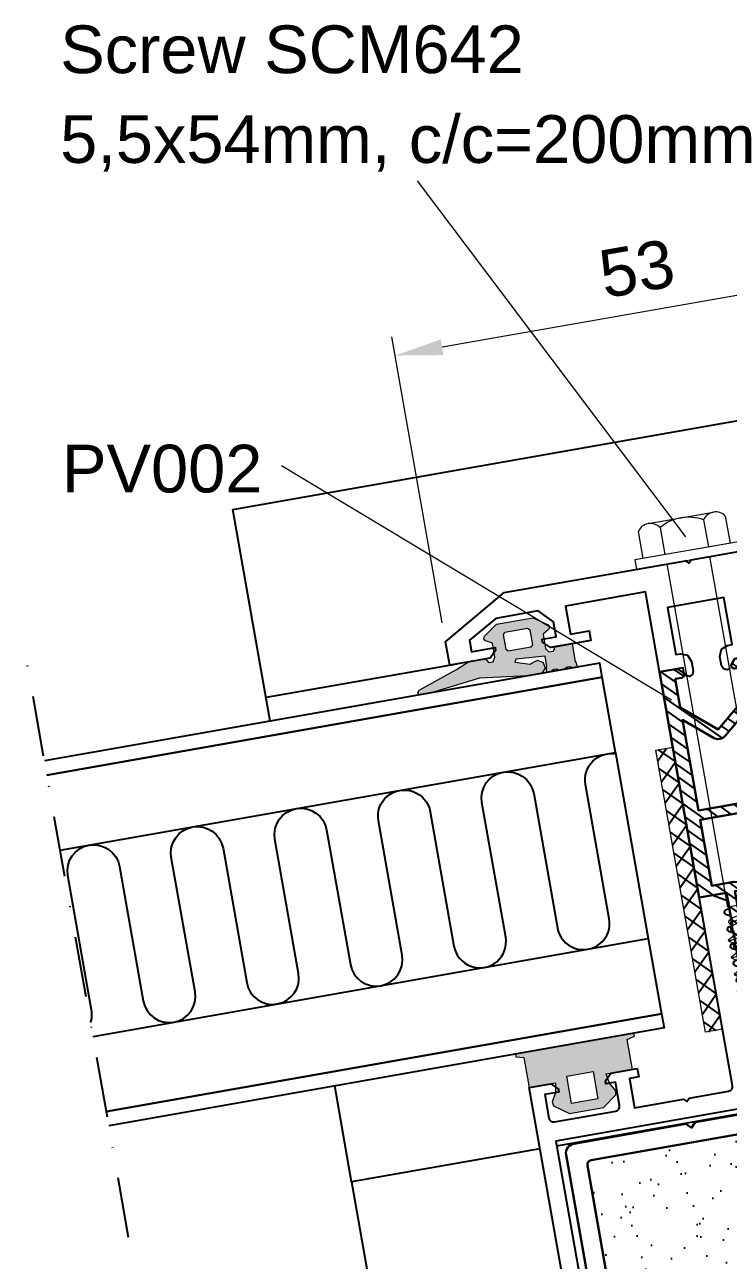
# Model space of a CAD drawing. Header units: millimetres. Extents: x 22319 to 27873, y 35287 to 39437.
# Drawn here: x 23516.9 to 23590.6, y 39126.8 to 39256.2 of the extents above; entities that cross this region are included whole.
import ezdxf

# ---------------------------------------------------------------- set-up
doc = ezdxf.new("R2010")
doc.units = ezdxf.units.MM
doc.header["$LTSCALE"] = 0.5
doc.linetypes.add('DASHDOT', pattern=[25.4, 12.7, -6.35, 0, -6.35])
for name, color, linetype in [('1', 1, 'Continuous'), ('PROFILE_PO', 2, 'Continuous'), ('S_GASKET_HATCH', 252, 'Continuous')]:
    doc.layers.add(name, color=color, linetype=linetype)
for name, color, linetype, lineweight in [('AM_0', 7, 'Continuous', 30), ('AM_1', 14, 'Continuous', 30), ('AM_4', 3, 'Continuous', 25), ('AM_5', 3, 'Continuous', 18), ('AM_6', 2, 'Continuous', 20), ('AM_7', 4, 'DASHDOT', 25), ('AM_8', 1, 'Continuous', 25), ('GASKET', 1, 'Continuous', 20), ('S_ACCESSORY', 7, 'Continuous', 9), ('S_GASKET', 7, 'Continuous', 9)]:
    doc.layers.add(name, color=color, linetype=linetype, lineweight=lineweight)
doc.styles.add('Border', font='ARIAL.TTF')
doc.styles.get("Standard").update_dxf_attribs({"font": 'ARIAL.TTF'})
doc.dimstyles.new('SBS_DIN$0', dxfattribs={"dimscale": 2, "dimtxt": 2.5, "dimasz": 2.5, "dimexe": 1, "dimexo": 1, "dimgap": 1, "dimtad": 1, "dimrnd": 0.5, "dimdsep": 46, "dimtxsty": 'Standard', "dimcen": 0, "dimclrd": 256, "dimclre": 256, "dimclrt": 2, "dimadec": 0, "dimazin": 2, "dimtp": 0.1, "dimtm": 0.1, "dimtfac": 0.71, "dimtofl": 0, "dimtmove": 0, "dimatfit": 3, "dimfxl": 0, "dimlwd": -1, "dimlwe": -1, "dimarcsym": 0})

# ---------------------------------------------------------------- blocks, each defined once
blk = doc.blocks.new('*D461')
at = {"layer": 'AM_5'}
for p, q in [((23612.82811675089, 39202.75919320981), (23607.54319622256, 39232.73146692028)), ((23602.96645381283, 39229.89361052592), (23560.61972043331, 39222.42673888624)), ((23560.63330584125, 39193.55583979347), (23555.34838531291, 39223.52811350393))]:
    blk.add_line(p, q, dxfattribs=at)
for points in [[(23602.82174699811, 39230.71428365343), (23603.11116062755, 39229.07293739841), (23607.89049257789, 39230.76185141425)], [(23560.47501361859, 39223.24741201375), (23560.76442724803, 39221.60606575872), (23555.69568166825, 39221.5584979979)]]:
    blk.add_solid(points, dxfattribs=at)
at = {"layer": 'Defpoints', "color": 0}
for p in [(23555.69568166825, 39221.5584979979), (23613.17541310622, 39200.78957770379), (23560.98060219658, 39191.58622428745)]:
    blk.add_point(p, dxfattribs=at)
at = {"layer": 'AM_5', "color": 2, "insert": (23581.0021942975, 39230.64555080898), "char_height": 5, "attachment_point": 5, "rotation": 10.000000000003853}
blk.add_mtext('53', dxfattribs=at)
blk = doc.blocks.new('pv002')
at = {"layer": 'AM_8'}
h = blk.add_hatch(dxfattribs=at)
h.set_pattern_fill('USER', color=256, angle=45, pattern_type=0)
h.set_pattern_definition([(45, (-1649.052311359614, -464.2889585145235), (-0.7071067811865475, 0.7071067811865476), [])])
edge = h.paths.add_edge_path()
edge.add_line((0, 0), (-2.899999999999636, 0))
edge.add_line((-2.899999999999636, 3.550000000000182), (-2.899999999999636, 0))
edge.add_line((-2.700000000000728, 3.603589838486187), (-2.900000000001455, 3.550000000000182))
edge.add_line((-2.700000000000728, 3.603589838486187), (-2.700000000000728, 3.996410161513722))
edge.add_line((-2.700000000000728, 3.996410161513722), (-2.900000000001455, 4.050000000000182))
edge.add_line((-2.899999999999636, 5.349999999999909), (-2.899999999999636, 4.049999999999727))
edge.add_line((-2.700000000000728, 5.403589838486369), (-2.900000000001455, 5.349999999999909))
edge.add_line((-2.700000000000728, 5.403589838486369), (-2.700000000000728, 5.796410161513904))
edge.add_line((-2.899999999999636, 5.849999999999909), (-2.699999999998909, 5.79641016151345))
edge.add_line((-2.899999999999636, 5.849999999999909), (-2.899999999999636, 7.062741470229412))
edge.add_line((-4.393782217350235, 9.650048166123725), (-2.899999999999636, 7.062741470228957))
edge.add_arc((-5, 9.300048166123815), 0.7000000000000146, 390.000000000001, 450)
edge.add_arc((-5, 9.300048166123815), 0.7000000000000135, 450, 509.999999999997)
edge.add_line((-7.100000000000364, 7.062741470228957), (-5.606217782649765, 9.650048166123725))
edge.add_line((-7.100000000000364, 5.849999999999909), (-7.100000000000364, 7.062741470228957))
edge.add_line((-7.299999999999272, 5.79641016151345), (-7.099999999998545, 5.849999999999909))
edge.add_line((-7.299999999999272, 5.79641016151345), (-7.299999999999272, 5.403589838485914))
edge.add_line((-7.100000000000364, 5.349999999999909), (-7.299999999999272, 5.403589838486369))
edge.add_line((-7.100000000000364, 4.050000000000182), (-7.100000000000364, 5.349999999999909))
edge.add_line((-7.299999999999272, 3.996410161513722), (-7.099999999998545, 4.050000000000182))
edge.add_line((-7.299999999999272, 3.996410161513722), (-7.299999999999272, 3.603589838486187))
edge.add_line((-7.100000000000364, 3.550000000000182), (-7.299999999999272, 3.603589838486187))
edge.add_line((-7.100000000000364, 3.550000000000182), (-7.100000000000364, 0))
edge.add_line((-10, 0), (-7.100000000000364, 0))
edge.add_line((-10, 0), (-10, -24))
edge.add_line((-10, -24), (-8.075735931288364, -24))
edge.add_line((-8.075735931288364, -24), (-7.587867965645273, -23.512132034356))
edge.add_arc((-7.799999999999272, -23.30000000000018), 0.2999999999999711, 314.999999999958, 356.718851247591)
edge.add_arc((-7.799999999999272, -23.30000000000018), 0.3000000000001083, 356.718851247591, 450)
edge.add_line((-8.5, -23), (-7.799999999999272, -23))
edge.add_line((-8.5, -19.93684870912102), (-8.5, -23.00000000000045))
edge.add_line((-8.5, -19.93684870912102), (-5, -17.00000000000045))
edge.add_line((-5, -17), (-1.5, -19.93684870912011))
edge.add_line((-1.5, -19.93684870912057), (-1.5, -23.00000000000045))
edge.add_line((-2.200000000000728, -23), (-1.5, -23))
edge.add_arc((-2.200000000000728, -23.30000000000018), 0.2999999999999012, 450, 536.147953645932)
edge.add_arc((-2.200000000000728, -23.30000000000018), 0.3000000000000871, 536.147953645932, 585.0000000000271)
edge.add_line((-2.412132034356546, -23.512132034356), (-2.024264068712, -24))
edge.add_line((-2.024264068712, -24), (0, -24))
edge.add_line((0, 0), (0, -24))
edge = h.paths.add_edge_path(flags=16)
edge.add_arc((-5, -17), 0.9999999999999966, 410.000000000002, 489.9999999999891)
edge.add_line((-8.5, -18.63144141978864), (-5.642787609685911, -16.23395555688103))
edge.add_line((-8.5, -9), (-8.5, -18.63144141978819))
edge.add_line((-1.5, -9), (-8.5, -9))
edge.add_line((-1.5, -9), (-1.5, -18.63144141978819))
edge.add_line((-4.357212390314089, -16.23395555688103), (-1.5, -18.63144141978819))
edge.add_arc((-5, 8.500048166123634), 0.2000000000001071, 389.99999999998, 509.999999999987)
edge.add_line((-6.200000000000728, 6.821587197041026), (-5.173205080758635, 8.600048166123543))
edge.add_line((-6.200000000000728, 6.821587197041026), (-6.200000000000728, -0.06825143763126107))
edge.add_line((-6.200000000000728, -0.06825143763126107), (-5, 0.2532875932861316))
edge.add_line((-5, 0.2532875932865863), (-3.799999999999272, -0.06825143763080632))
edge.add_line((-3.799999999999272, 6.821587197041481), (-3.799999999999272, -0.06825143763080632))
edge.add_line((-4.826794919243184, 8.600048166123543), (-3.800000000001091, 6.821587197041481))
edge.add_line((-5, -0.6784609690830621), (-3.799999999999272, -1.000000000000455))
edge.add_line((-3.799999999999272, -1), (-1.5, -1))
edge.add_line((-1.5, -1), (-1.5, -8))
edge.add_line((-1.5, -8), (-8.5, -8))
edge.add_line((-8.5, -1), (-8.5, -8))
edge.add_line((-6.200000000000728, -1), (-8.500000000001819, -1))
edge.add_line((-6.200000000000728, -1), (-5.000000000001819, -0.6784609690826073))
at = {"layer": 'AM_1', "flags": 128}
for points in [[(-2.499322256418964, -23.27984592317898, -0.3946564050717572), (-2.200000000000728, -23), (-1.5, -23), (-1.5, -19.93684870912011), (-5, -17), (-8.5, -19.93684870912148), (-8.5, -23), (-7.799999999999272, -23, -0.4310878545440041), (-7.500491789374792, -23.31717066592455, -0.1840704505669093), (-7.587867965643454, -23.512132034356), (-8.075735931288364, -24), (-10, -24), (-10, 0), (-7.100000000000364, 0), (-7.100000000000364, 3.549999999999727), (-7.299999999999272, 3.603589838485732), (-7.299999999999272, 3.996410161513722), (-7.100000000000364, 4.049999999999727), (-7.100000000000364, 5.349999999999909), (-7.299999999999272, 5.403589838485914), (-7.299999999999272, 5.796410161513904), (-7.100000000000364, 5.849999999999909), (-7.100000000000364, 7.062741470228957), (-5.606217782649765, 9.650048166123725, -0.2679491924311086), (-5, 10.00004816612363, -0.267949192431118), (-4.393782217350235, 9.650048166123725), (-2.899999999999636, 7.062741470228957), (-2.899999999999636, 5.849999999999909), (-2.700000000000728, 5.796410161513904), (-2.700000000000728, 5.403589838485914), (-2.899999999999636, 5.349999999999909), (-2.899999999999636, 4.049999999999727), (-2.700000000000728, 3.996410161513722), (-2.700000000000728, 3.603589838485732), (-2.899999999999636, 3.549999999999727), (-2.899999999999636, 0), (0, 0), (0, -24), (-2.024264068712, -24), (-2.412132034356546, -23.512132034356, -0.2164453754112569)], [(-5.173205080756816, 8.600048166123997, -0.5773502691896664), (-4.826794919243184, 8.600048166123997), (-3.799999999999272, 6.821587197041936), (-3.799999999999272, -0.06825143763126107), (-5, 0.2532875932865863), (-6.200000000000728, -0.06825143763126107), (-6.200000000000728, 6.821587197040571)], [(-4.357212390314089, -16.23395555688103), (-1.5, -18.63144141978819), (-1.5, -9), (-8.5, -9), (-8.5, -18.63144141978819), (-5.64278760968773, -16.23395555688103, -0.3639702342661382)]]:
    blk.add_lwpolyline(points, format="xyb", close=True, dxfattribs=at)
blk.add_lwpolyline([(-3.799999999999272, -1), (-1.5, -1), (-1.5, -8), (-8.5, -8), (-8.5, -1), (-6.200000000000728, -1), (-5, -0.6784609690830621)], close=True, dxfattribs=at)
blk = doc.blocks.new('52R025_b')
at = {"layer": 'S_GASKET_HATCH'}
h = blk.add_hatch(color=256, dxfattribs=at)
h.paths.add_polyline_path([(-4.100000000002183, 2.19999999999709), (-4.299999999999272, 2.400000000001455), (-6.700000000000728, 2.400000000001455), (-6.899999999997817, 2.19999999999709), (-6.899999999997817, 0.5999999999985448), (-6.700000000000728, 0.4000000000014552), (-4.299999999999272, 0.4000000000014552), (-4.100000000002183, 0.5999999999985448)], flags=16)
h.paths.add_polyline_path([(5.790000000000873, -2.220000000001164), (5.590000000000146, -2.010000000002037), (1.380000000001019, -0.5500000000029104), (0, 0), (-1.799999999999272, 0), (-2.049999999999272, -0.430000000000291), (-2.549999999999272, -0.430000000000291), (-2.799999999999272, 0), (-2.799999999999272, 1.5), (-2.149999999997817, 1.879999999997381), (-2, 2.120000000002619), (-2.129999999997381, 2.379999999997381), (-3.579999999998108, 3.400000000001455), (-7.420000000001892, 3.400000000001455), (-8.869999999998981, 2.379999999997381), (-9, 2.120000000002619), (-8.850000000002183, 1.879999999997381), (-8.200000000000728, 1.5), (-8.200000000000728, 0), (-8.450000000000728, -0.430000000000291), (-8.950000000000728, -0.430000000000291), (-9.200000000000728, 0), (-11, 0), (-11, -1.900000000001455), (-11.07999999999811, -2.059999999997672), (-11.11999999999898, -2.5), (-10.63999999999942, -2.5), (-10.34000000000015, -2.339999999996508), (-10.06000000000131, -2.339999999996508), (-9.7599999999984, -2.5), (-9.2400000000016, -2.5), (-8.93999999999869, -2.339999999996508), (-8.659999999999854, -2.339999999996508), (-8.360000000000582, -2.5), (-7.880000000001019, -2.5), (-7.920000000001892, -2.059999999997672), (-8, -1.900000000001455), (-8, -0.8000000000029104), (-4.930000000000291, -0.5599999999976717), (-4.759999999998399, -0.8799999999973807), (-6.299999999999272, -1.339999999996508), (-6.56000000000131, -1.260000000002037), (-7.159999999999854, -1.059999999997672), (-7.700000000000728, -1.400000000001455), (-7.790000000000873, -2.029999999998836), (-7.350000000002183, -2.5), (-5.829999999998108, -2.5), (-0.8300000000017462, -1.870000000002619), (4.409999999999854, -2.5), (5.719999999997526, -2.5)])
at = {"layer": 'S_GASKET', "color": 0, "linetype": 'ByBlock'}
for points in [[(5.790000000000873, -2.220000000001164), (5.590000000000146, -2.010000000002037), (1.380000000001019, -0.5500000000029104), (0, 0), (-1.799999999999272, 0), (-2.049999999999272, -0.430000000000291), (-2.549999999999272, -0.430000000000291), (-2.799999999999272, 0), (-2.799999999999272, 1.5), (-2.149999999997817, 1.879999999997381), (-2, 2.120000000002619), (-2.129999999997381, 2.379999999997381), (-3.579999999998108, 3.400000000001455), (-7.420000000001892, 3.400000000001455), (-8.869999999998981, 2.379999999997381), (-9, 2.120000000002619), (-8.850000000002183, 1.879999999997381), (-8.200000000000728, 1.5), (-8.200000000000728, 0), (-8.450000000000728, -0.430000000000291), (-8.950000000000728, -0.430000000000291), (-9.200000000000728, 0), (-11, 0), (-11, -1.900000000001455), (-11.07999999999811, -2.059999999997672), (-11.11999999999898, -2.5), (-10.63999999999942, -2.5), (-10.34000000000015, -2.339999999996508), (-10.06000000000131, -2.339999999996508), (-9.7599999999984, -2.5), (-9.2400000000016, -2.5), (-8.93999999999869, -2.339999999996508), (-8.659999999999854, -2.339999999996508), (-8.360000000000582, -2.5), (-7.880000000001019, -2.5), (-7.920000000001892, -2.059999999997672), (-8, -1.900000000001455), (-8, -0.8000000000029104), (-4.930000000000291, -0.5599999999976717), (-4.759999999998399, -0.8799999999973807), (-6.299999999999272, -1.339999999996508), (-6.56000000000131, -1.260000000002037), (-7.159999999999854, -1.059999999997672), (-7.700000000000728, -1.400000000001455), (-7.790000000000873, -2.029999999998836), (-7.350000000002183, -2.5), (-5.829999999998108, -2.5), (-0.8300000000017462, -1.870000000002619), (4.409999999999854, -2.5), (5.719999999997526, -2.5)], [(-4.100000000002183, 2.19999999999709), (-4.299999999999272, 2.400000000001455), (-6.700000000000728, 2.400000000001455), (-6.899999999997817, 2.19999999999709), (-6.899999999997817, 0.5999999999985448), (-6.700000000000728, 0.4000000000014552), (-4.299999999999272, 0.4000000000014552), (-4.100000000002183, 0.5999999999985448)]]:
    blk.add_lwpolyline(points, close=True, dxfattribs=at)
blk = doc.blocks.new('52T62')
at = {"color": 7, "linetype": 'Continuous', "flags": 128}
for points in [[(2.099985000000743, 16.10952364800323), (2.597553437350143, 16.39679491924471, 0.6556287290975692), (2.556027778293355, 16.76126095119253), (2.099985000000743, 16.90068722057913), (2.099985000000743, 17.9195236480009), (2.597553437350143, 18.20679491924238, 0.6556287290975841), (2.556027778293355, 18.57126095119747), (2.099985000000743, 18.7106872205768), (2.099985000000743, 19.72952364799858), (2.597553437350143, 20.01679491924733, 0.6556287290975841), (2.556027778293355, 20.38126095119515), (2.099985000000743, 20.52068722057447), (2.099985000000743, 21.53952364800352), (2.597553437350143, 21.826794919245, 0.655628729097467), (2.556027778293355, 22.19126095119282), (2.099985000000743, 22.33068722057942), (2.099985000000743, 22.5, -0.4142135623730284), (2.599985000000743, 23), (4.99998499999856, 23), (4.99998499999856, 3, 0.4142135623733615), (5.49998499999856, 2.5), (9.699984999999288, 2.5), (9.99998499999856, 2.200000000004366), (10.29998499999783, 2.5), (15.49998499999856, 2.5), (15.49998499999856, 5.600000000005821), (14.49998499999856, 5.600000000005821), (14.49998499999856, 6.5), (15.49998499999856, 6.5), (17.29998499999783, 6.5), (17.99998499999856, 5.80000000000291), (17.99998499999856, 5.5), (16.99998499999856, 5.5), (16.99998499999856, 3, 0.414213562373095), (17.49998499999856, 2.5), (23.99998499999856, 2.5, 0.414213562373095), (24.49998499999856, 3), (24.49998499999856, 5.5), (22.99998499999856, 5.5), (22.99998499999856, 5.80000000000291), (23.69998499999929, 6.5), (25.99998499999856, 6.5), (25.99998499999856, -82.5, -0.414213562373095), (24.49998499999856, -84), (-1.500000144005753e-05, -84), (-24.50001500000144, -84, -0.4142135623730728), (-26.00001500000144, -82.5), (-26.00001500000144, 6.5), (-23.70001500000217, 6.5), (-23.00001500000144, 5.80000000000291), (-23.00001500000144, 5.5), (-24.50001500000144, 5.5), (-24.50001500000144, 3, 0.414213562373095), (-24.00001500000144, 2.5), (-17.50001500000144, 2.5, 0.4142135623732282), (-17.00001500000144, 3), (-17.00001500000144, 5.5), (-18.00001500000144, 5.5), (-18.00001500000144, 5.80000000000291), (-17.30001500000071, 6.5), (-15.50001500000144, 6.5), (-14.50001500000144, 6.5), (-14.50001500000144, 5.600000000005821), (-15.50001500000144, 5.600000000005821), (-15.50001500000144, 2.5), (-10.30001500000071, 2.5), (-10.00001500000144, 2.200000000004366), (-9.700015000002168, 2.5), (-5.50001500000144, 2.5, 0.4142135623733614), (-5.00001500000144, 3), (-5.00001500000144, 23), (-3.600014999999985, 23), (-2.100014999999985, 22.13397459621774), (-2.100014999999985, 21.33068722057942), (-2.556057778292598, 21.19126095119282, 0.6556287290967124), (-2.597583437349385, 20.826794919245), (-2.100014999999985, 20.53952364800352), (-2.100014999999985, 19.52068722057447), (-2.556057778292598, 19.38126095119515, 0.6556287290968543), (-2.597583437349385, 19.01679491924733), (-2.100014999999985, 18.72952364799858), (-2.100014999999985, 17.7106872205768), (-2.556057778292598, 17.57126095119747, 0.6556287290968543), (-2.597583437349385, 17.20679491924238), (-2.100014999999985, 16.9195236480009), (-2.100014999999985, 15.90068722057913), (-2.556057778292598, 15.76126095119253, 0.6556287290968413), (-2.597583437349385, 15.39679491924471), (-2.100014999999985, 15.10952364800323), (-2.100014999999985, 14.09068722057418), (-2.556057778292598, 13.95126095119485, 0.6556287290967703), (-2.597583437349385, 13.58679491924704), (-2.100014999999985, 13.29952364799829), (-2.100014999999985, 12.28068722057651), (-2.556057778292598, 12.14126095119718, 0.6556287290968543), (-2.597583437349385, 11.77679491924209), (-2.100014999999985, 11.48952364800061), (-2.100014999999985, 10.47068722057884), (-2.556057778292598, 10.33126095119223, 0.6556287290967124), (-2.597583437349385, 9.966794919244421), (-2.100014999999985, 9.679523648002942), (-2.100014999999985, 8.660687220573891), (-2.556057778292598, 8.521260951194563, 0.6556287290968543), (-2.597583437349385, 8.15679491924675), (-2.100014999999985, 7.869523647997994), (-2.100014999999985, 6.850687220576219), (-2.556057778292598, 6.711260951196891, 0.6556287290968065), (-2.597583437349385, 6.346794919249078), (-2.100014999999985, 6.059523648000322), (-2.100014999999985, 5.040687220578548), (-2.556057778292598, 4.90126095119922, 0.6556287290966915), (-2.597583437349385, 4.53679491924413), (-2.100014999999985, 4.249523648002651), (-2.100014999999985, 3.264337491957122), (-1.500000144005753e-05, 2.5), (2.099985000000743, 3.317646630566742), (2.099985000000743, 5.249523648002651), (2.597553437350143, 5.53679491924413, 0.6556287290975459), (2.556027778293355, 5.901260951191944), (2.099985000000743, 6.040687220578548), (2.099985000000743, 7.059523648000322), (2.597553437350143, 7.346794919241802, 0.6556287290975841), (2.556027778293355, 7.711260951196891), (2.099985000000743, 7.850687220576219), (2.099985000000743, 8.869523647997994), (2.597553437350143, 9.15679491924675, 0.6556287290975841), (2.556027778293355, 9.521260951194563), (2.099985000000743, 9.660687220573891), (2.099985000000743, 10.67952364800294), (2.597553437350143, 10.96679491924442, 0.655628729097467), (2.556027778293355, 11.33126095119223), (2.099985000000743, 11.47068722057884), (2.099985000000743, 12.48952364800061), (2.597553437350143, 12.77679491924937, 0.6556287290975841), (2.556027778293355, 13.14126095119718), (2.099985000000743, 13.28068722057651), (2.099985000000743, 14.29952364800556), (2.597553437350143, 14.58679491924704, 0.6556287290975226), (2.556027778293355, 14.95126095119485), (2.099985000000743, 15.09068722057418)], [(-24.20001499999853, -59.5), (-22.90001499999926, -59.5, -0.414213562373095), (-21.90001499999926, -60.5, -0.414213562373095), (-22.90001499999926, -61.5), (-24.20001499999853, -61.5), (-24.20001499999853, -81.5), (24.19998499999929, -81.5), (24.19998499999929, -61.5), (22.89998500000002, -61.5, -0.414213562373095), (21.89998500000002, -60.5, -0.414213562373095), (22.89998500000002, -59.5), (24.19998499999929, -59.5), (24.19998499999929, 0.5), (-24.20001499999853, 0.5)]]:
    blk.add_lwpolyline(points, format="xyb", close=True, dxfattribs=at)
blk = doc.blocks.new('52R020_b')
at = {"layer": 'S_GASKET_HATCH'}
h = blk.add_hatch(color=256, dxfattribs=at)
h.paths.add_polyline_path([(-6.900001999998494, -2.400000000001455), (-4.099997999997868, -2.400000000001455), (-4.099997999997868, 0.5), (-6.900001999998494, 0.5)], flags=16)
h.paths.add_polyline_path([(-8.881461999997555, -1.897633000000496), (-8.375529999997525, -1.008142000006046), (-8.200000999997428, 0), (-11, 0), (-11, 3.185598684030992), (-11.79999899999893, 3.399957684036053), (-11.79999899999893, 3.699957684038964), (0.7999990000025718, 3.699957684038964), (0.7999990000025718, 3.399957684036053), (0, 3.185598684030992), (0, 0), (-2.799998999998934, 0), (-2.624469999998837, -1.008142000006046), (-2.118537999998807, -1.897633000000496), (-2.177928999997675, -2.334233000001404), (-3.700000999997428, -3.400000000001455), (-7.299998999998934, -3.400000000001455), (-8.82207500000004, -2.334233000001404)])
at = {"layer": 'S_GASKET'}
for points in [[(-8.881461999997555, -1.897633000000496), (-8.375529999997525, -1.008142000006046), (-8.200000999997428, 0), (-11, 0), (-11, 3.185598684030992), (-11.79999899999893, 3.399957684036053), (-11.79999899999893, 3.699957684038964), (0.7999990000025718, 3.699957684038964), (0.7999990000025718, 3.399957684036053), (0, 3.185598684030992), (0, 0), (-2.799998999998934, 0), (-2.624469999998837, -1.008142000006046), (-2.118537999998807, -1.897633000000496), (-2.177928999997675, -2.334233000001404), (-3.700000999997428, -3.400000000001455), (-7.299998999998934, -3.400000000001455), (-8.82207500000004, -2.334233000001404)], [(-6.900001999998494, -2.400000000001455), (-4.099997999997868, -2.400000000001455), (-4.099997999997868, 0.5), (-6.900001999998494, 0.5)]]:
    blk.add_lwpolyline(points, close=True, dxfattribs=at)
blk = doc.blocks.new('INS 2')
at = {"layer": 'AM_8'}
h = blk.add_hatch(dxfattribs=at)
h.set_pattern_fill('AR-SAND', color=1, scale=0.1, angle=90, style=0)
h.set_pattern_definition([(127.5, (-1167.893984370588, 1836.543305400111), (-4.894132373293424, -0.1600031295984043), [0, -3.860800000000001, 0, -4.318000000000001, 0, -4.1275]), (97.49999999999996, (-1167.893984370588, 1836.543305400111), (-7.168251005683543, 4.495232831380027), [0, -2.0828, 0, -3.4798, 0, -1.3335]), (57.49999999999999, (-1167.893984370588, 1833.419105400113), (-0.01437184678545643, 7.90992370241458), [0, -1.27, 0, -4.572, 0, -5.969]), (47.5, (-1167.893984370588, 1833.419105400113), (-2.229293232572162, 7.635564524722972), [0, -0.635, 0, -2.9972, 0, -3.429])])
h.paths.add_polyline_path([(18.90001199999824, 57.49996900000042, 0.4142135623730951), (18.40001199999824, 57.99996900000042), (6.000011999996781, 57.99996900000042), (5.250011999996786, 58.74996900000042), (4.750011999996786, 58.74996900000042), (4.000011999996786, 57.99996900000042), (-3.999988000003214, 57.99996900000042), (-4.750012000000424, 58.74996900000042), (-5.249988000003214, 58.74996900000042), (-5.999988000003218, 57.99996900000042), (-18.39998799999739, 57.99996900000042, 0.4142135623730951), (-18.89998799999739, 57.49996900000042), (-18.89998799999739, 21.89996900000187, -0.4142135623730951), (-19.39998799999739, 21.39996900000187), (-20.89998799999739, 21.39996900000187, 0.4142135623730951), (-21.39998799999739, 20.89996900000187), (-21.39998800000103, 2.5, 0.4142135623730951), (-20.89998800000103, 2), (20.90001199999824, 2, 0.4142135623730951), (21.40001199999824, 2.5), (21.40001199999824, 20.89996900000187, 0.4142135623730951), (20.90001199999824, 21.39996900000187), (19.40001199999824, 21.39996900000187, -0.4142135623730951), (18.90001199999824, 21.89996900000187)])
at = {"layer": 'AM_0'}
blk.add_lwpolyline([(22.90001199999824, 23.39996900000187), (21.40001199999824, 23.39996900000187, -0.414213562373095), (20.90001199999824, 23.89996900000187), (20.90001199999824, 58.99996900000042, 0.414213562373095), (19.90001199999824, 59.99996900000042), (6.000011999996786, 59.99996900000042), (5.250011999996786, 59.24996900000042), (5.250011999996786, 58.74996900000042), (6.000011999996786, 57.99996900000042), (18.40001199999824, 57.99996900000042, -0.414213562373095), (18.90001199999824, 57.49996900000042), (18.90001199999824, 21.89996900000187, 0.414213562373095), (19.40001199999824, 21.39996900000187), (20.90001199999824, 21.39996900000187, -0.414213562373095), (21.40001199999824, 20.89996900000187), (21.40001199999824, 2.5, -0.414213562373095), (20.90001199999824, 2), (-20.89998800000103, 2, -0.414213562373095), (-21.39998800000103, 2.5), (-21.39998799999739, 20.89996900000187, -0.414213562373095), (-20.89998799999739, 21.39996900000187), (-19.39998799999739, 21.39996900000187, 0.414213562373095), (-18.89998799999739, 21.89996900000187), (-18.89998799999739, 57.49996900000042, -0.414213562373095), (-18.39998799999739, 57.99996900000042), (-5.999988000003214, 57.99996900000042), (-5.249988000003214, 58.74996900000042), (-5.249988000003214, 59.24996900000042), (-5.999988000003214, 59.99996900000042), (-19.89998799999739, 59.99996900000042, 0.414213562373095), (-20.89998799999739, 58.99996900000042), (-20.89998799999739, 23.89996900000187, -0.414213562373095), (-21.39998799999739, 23.39996900000187), (-22.89998799999739, 23.39996900000187, 0.414213562373095), (-23.39998799999739, 22.89996900000187), (-23.39998800000103, 1, 0.4142135623734946), (-22.39998799999739, 0), (-10.5, 0), (-10, 0.5), (-9.5, 0), (9.5, 0), (10, 0.5), (10.5, 0), (22.40001199999824, 0, 0.4142135623729619), (23.40001199999824, 1), (23.40001199999824, 22.89996900000187, 0.414213562373095)], format="xyb", close=True, dxfattribs=at)
at = {"layer": 'AM_4'}
blk.add_lwpolyline([(-5.250012000000424, 58.74996900000042), (-4.750012000000424, 58.74996900000042), (-3.999988000003214, 57.99996900000042), (4.000011999996786, 57.99996900000042), (4.750011999996786, 58.74996900000042), (5.250011999996786, 58.74996900000042)], dxfattribs=at)
blk = doc.blocks.new('SCM642')
for p, q in [((-1, 5.5), (-1, -5.5)), ((0, 5.5), (-1, 5.5)), ((0, -5.5), (0, 5.5)), ((-3.881197846483701, 4.618802153519937), (-1, 4.618802153519937)), ((-4.5, -3.464101615136315), (-4.5, 3.464101615136315)), ((38.9852776749758, 2.75), (38.61000000000058, 2.099999999998545)), ((39.13527767497362, 2.75), (38.9852776749758, 2.75)), ((39.13527767497362, 2.75), (40.04027767497246, -2.75)), ((39.51055534994885, 2.099999999998545), (39.13527767497362, 2.75)), ((40.79527767497348, 2.75), (40.42000000000189, 2.099999999998545)), ((40.94527767497493, 2.75), (40.79527767497348, 2.75)), ((41.32055534994652, 2.099999999998545), (40.94527767497493, 2.75)), ((40.94527767497493, 2.75), (41.85027767497377, -2.75)), ((42.60527767497479, 2.75), (42.22999999999956, 2.099999999998545)), ((42.75527767497624, 2.75), (42.60527767497479, 2.75)), ((42.75527767497624, 2.75), (43.66027767497508, -2.75)), ((43.13055534994783, 2.099999999998545), (42.75527767497624, 2.75)), ((44.41527767497246, 2.75), (44.04000000000087, 2.099999999998545)), ((44.56527767497391, 2.75), (44.41527767497246, 2.75)), ((44.56527767497391, 2.75), (45.47027767497275, -2.75)), ((44.94055534994914, 2.099999999998545), (44.56527767497391, 2.75)), ((46.22527767497377, 2.75), (45.85000000000218, 2.099999999998545)), ((46.37527767497522, 2.75), (46.22527767497377, 2.75)), ((46.37527767497522, 2.75), (47.28027767497406, -2.75)), ((46.75055534994681, 2.099999999998545), (46.37527767497522, 2.75)), ((48.03527767497508, 2.75), (47.65999999999985, 2.099999999998545)), ((48.18527767497653, 2.75), (48.03527767497508, 2.75)), ((48.18527767497653, 2.75), (49.09027767497537, -2.75)), ((48.56055534994812, 2.099999999998545), (48.18527767497653, 2.75)), ((-3.881197846483701, 2.309401076759968), (-1, 2.309401076759968)), ((0, 2.25), (36.5, 2.25)), ((36.5, 2.25), (36.5, -2.25)), ((36.92073225483546, 2.099999999998545), (36.5, 2.099999999998545)), ((37.18379555453794, 2.224722897306492), (36.92073225483546, 2.099999999998545)), ((37.70500000000175, -2.099999999998545), (36.92073225483546, 2.099999999998545)), ((37.33379555453575, 2.224722897306492), (37.18379555453794, 2.224722897306492)), ((37.33379555453575, 2.224722897306492), (38.16558188957424, -2.383293312748719)), ((37.58856937969176, 2.099999999998545), (37.33379555453575, 2.224722897306492)), ((38.61000000000058, 2.099999999998545), (37.58856937969176, 2.099999999998545)), ((37.58856937969176, 2.099999999998545), (38.48102257227947, -2.099999999998545)), ((39.51500000000306, -2.099999999998545), (38.61000000000058, 2.099999999998545)), ((39.51055534994885, 2.099999999998545), (40.41555534994768, -2.099999999998545)), ((40.42000000000189, 2.099999999998545), (39.51055534994885, 2.099999999998545)), ((41.32500000000073, -2.099999999998545), (40.42000000000189, 2.099999999998545)), ((41.32055534994652, 2.099999999998545), (42.22555534994899, -2.099999999998545)), ((42.22999999999956, 2.099999999998545), (41.32055534994652, 2.099999999998545)), ((43.13500000000204, -2.099999999998545), (42.22999999999956, 2.099999999998545)), ((43.13055534994783, 2.099999999998545), (44.03555534994666, -2.099999999998545)), ((44.04000000000087, 2.099999999998545), (43.13055534994783, 2.099999999998545)), ((44.94500000000335, -2.099999999998545), (44.04000000000087, 2.099999999998545)), ((44.94055534994914, 2.099999999998545), (45.84555534994797, -2.099999999998545)), ((45.85000000000218, 2.099999999998545), (44.94055534994914, 2.099999999998545)), ((46.75500000000102, -2.099999999998545), (45.85000000000218, 2.099999999998545)), ((46.75055534994681, 2.099999999998545), (47.65555534994564, -2.099999999998545)), ((47.65999999999985, 2.099999999998545), (46.75055534994681, 2.099999999998545)), ((48.56500000000233, -2.099999999998545), (47.65999999999985, 2.099999999998545)), ((48.56055534994812, 2.099999999998545), (49.46555534994695, -2.099999999998545)), ((49.01527767497464, 2.099999999998545), (48.56055534994812, 2.099999999998545)), ((49.753568144366, 1.844405467178149), (49.02259639479962, 2.099995043077797)), ((49.97758199201417, 2.232421289227204), (49.753568144366, 1.844405467178149)), ((49.753568144366, 1.844405467178149), (51.40786726290753, -1.265970484004356)), ((50.12757615432201, 2.232421289227204), (49.97758199201417, 2.232421289227204)), ((50.50285718506711, 1.582391203970474), (50.12757615432201, 2.232421289227204)), ((50.12757615432201, 2.232421289227204), (50.53121655924406, 0.382285509716894)), ((53.86601312889979, 0.1887989528404432), (50.50285718506711, 1.582391203970474)), ((51.40786726290753, -1.265970484004356), (50.50285718506711, 1.582391203970474)), ((54, 0), (53.86601312889979, 0.1887989528404432)), ((53.86601312889979, -0.1887989528404432), (54, 0)), ((49.43576216527799, -1.961733286618255), (53.86601312889979, -0.1887989528404432)), ((-3.881197846483701, -2.309401076759968), (-1, -2.309401076759968)), ((36.5, -2.25), (0, -2.25)), ((37.70500000000175, -2.099999999998545), (36.5, -2.099999999998545)), ((38.01558188957642, -2.383293312748719), (37.70500000000175, -2.099999999998545)), ((38.16558188957424, -2.383293312748719), (38.01558188957642, -2.383293312748719)), ((38.16558188957424, -2.383293312748719), (38.48102257227947, -2.099999999998545)), ((39.51500000000306, -2.099999999998545), (38.48102257227947, -2.099999999998545)), ((39.89027767497464, -2.75), (39.51500000000306, -2.099999999998545)), ((40.04027767497246, -2.75), (40.41555534994768, -2.099999999998545)), ((41.32500000000073, -2.099999999998545), (40.41555534994768, -2.099999999998545)), ((41.70027767497595, -2.75), (41.32500000000073, -2.099999999998545)), ((41.85027767497377, -2.75), (42.22555534994899, -2.099999999998545)), ((43.13500000000204, -2.099999999998545), (42.22555534994899, -2.099999999998545)), ((43.51027767497362, -2.75), (43.13500000000204, -2.099999999998545)), ((43.66027767497508, -2.75), (44.03555534994666, -2.099999999998545)), ((44.94500000000335, -2.099999999998545), (44.03555534994666, -2.099999999998545)), ((45.32027767497493, -2.75), (44.94500000000335, -2.099999999998545)), ((45.47027767497275, -2.75), (45.84555534994797, -2.099999999998545)), ((46.75500000000102, -2.099999999998545), (45.84555534994797, -2.099999999998545)), ((47.13027767497624, -2.75), (46.75500000000102, -2.099999999998545)), ((47.28027767497406, -2.75), (47.65555534994564, -2.099999999998545)), ((48.56500000000233, -2.099999999998545), (47.65555534994564, -2.099999999998545)), ((48.94027767497391, -2.75), (48.56500000000233, -2.099999999998545)), ((49.09027767497537, -2.75), (49.46555534994695, -2.099999999998545)), ((40.04027767497246, -2.75), (39.89027767497464, -2.75)), ((41.85027767497377, -2.75), (41.70027767497595, -2.75)), ((43.66027767497508, -2.75), (43.51027767497362, -2.75)), ((45.47027767497275, -2.75), (45.32027767497493, -2.75)), ((47.28027767497406, -2.75), (47.13027767497624, -2.75)), ((49.09027767497537, -2.75), (48.94027767497391, -2.75)), ((-1, -4.618802153512661), (-3.881197846483701, -4.618802153512661)), ((-1, -5.5), (0, -5.5))]:
    blk.add_line(p, q)
for centre, radius, start, end in [((-3.113248654051858, 3.464101615136315), 1.386751345948164, 123.6264291359792, 236.3735708640208), ((0.1188021535162989, 0), 4.618802153516999, 150.0000000000418, 209.9999999999582), ((-3.113248654051858, -3.464101615136315), 1.386751345948235, 123.6264291359792, 236.3735708640208)]:
    blk.add_arc(centre, radius, start, end)

msp = doc.modelspace()

# ---------------------------------------------------------------- hatches: boundary and pattern name
at = {"layer": 'AM_8'}
h = msp.add_hatch(dxfattribs=at)
h.set_pattern_fill('ANSI37', color=256, scale=0.4999999999999997, angle=9.999999999999993, style=0)
h.set_pattern_definition([(235, (23173.84757546631, 38472.75992517085), (1.300403870308773, -0.9105525927072858), []), (324.9999999999999, (23173.84757546631, 38472.75992517085), (0.9105525927072855, 1.300403870308774), [])])
h.paths.add_polyline_path([(23589.96810733712, 39151.0033060123), (23588.19545338169, 39150.6907392925), (23582.98600805168, 39180.23497188286), (23584.7586620071, 39180.54753860267)])

# ---------------------------------------------------------------- linework, layer by layer
for points in [[(23576.18683893592, 39191.72892756993), (23571.95217052201, 39190.9822412742), (23571.14124957216, 39191.55003438216), (23571.0891519932, 39191.8454944346), (23572.56636362272, 39192.10596670111), (23572.28852653845, 39193.68165910593), (23570.66668823549, 39194.81728251141), (23566.23315878497, 39194.0355316495), (23563.49274949016, 39191.73605522097), (23563.7030938456, 39190.5431331021), (23566.16511322813, 39190.97725354626), (23566.2172108071, 39190.68179349382), (23565.64939893312, 39189.87089258984), (23561.41472264075, 39189.12420490493), (23560.98060219658, 39191.58622428745), (23567.10895774153, 39196.72852516494), (23586.08797261483, 39200.07503755439), (23586.43550939402, 39199.83168968177), (23586.67885726663, 39200.17922646098), (23605.65787213993, 39203.5257388504)], [(23590.75955982886, 39188.86235836933), (23590.43680857876, 39188.65673532688), (23590.06319438824, 39188.73957035371), (23589.85758061342, 39189.06231511453), (23589.68393243576, 39190.04712286754), (23589.8495895109, 39190.79433271328), (23590.49509201109, 39191.20557879822), (23590.9874958876, 39191.29240288704), (23590.11925499927, 39196.21644165211), (23584.21040848119, 39195.17455258611), (23585.07864936953, 39190.25051382105), (23585.57105324604, 39190.33733790989), (23586.31828162708, 39190.17166785619), (23586.72950917672, 39189.52617833456), (23586.90315735438, 39188.54137058153), (23586.8203288168, 39188.16776565868), (23586.49757756671, 39187.96214261619), (23586.12396337619, 39188.04497764306), (23585.91834960137, 39188.36772240386), (23585.83152551253, 39188.86012628039), (23583.36950613001, 39188.4260058362), (23581.89349661984, 39196.79687173681), (23573.52263071923, 39195.32086222663), (23574.04357525223, 39192.3664389676), (23576.01319075825, 39192.71373532294), (23576.18683893592, 39191.72892756993), (23572.44457439852, 39191.06906536304)]]:
    msp.add_lwpolyline(points)
at = {"layer": '1'}
msp.add_line((23578.76300224529, 39179.99816467069), (23582.20127957514, 39160.49872495911), dxfattribs=at)
for points in [[(23519.27015312567, 39177.63128156411), (23577.37383418877, 39187.876528214), (23577.11336192227, 39189.35373984353), (23519.00968085917, 39179.10849319363)], [(23520.65932118219, 39169.75291802079), (23578.76300224529, 39179.99816467069), (23577.37383418877, 39187.876528214), (23519.27015312567, 39177.63128156411)], [(23524.09759851204, 39150.25347830921), (23582.20127957514, 39160.49872495911), (23583.59044763166, 39152.62036141579), (23525.48676656856, 39142.37511476588)], [(23525.48676656856, 39142.37511476588), (23583.59044763166, 39152.62036141579), (23583.85091989816, 39151.14314978626), (23525.74723883505, 39140.89790313637)]]:
    msp.add_lwpolyline(points, dxfattribs=at)
at = {"layer": 'AM_6'}
for p, q in [((23586.11764234306, 39202.56806432709), (23558.03011229266, 39239.86939452964)), ((23543.82256589202, 39210.03803540584), (23584.64445543796, 39185.51448686742))]:
    msp.add_line(p, q, dxfattribs=at)
at = {"layer": 'AM_7'}
msp.add_line((23527.81194785699, 39129.18835639748), (23516.94497183724, 39190.81803993252), dxfattribs=at)
at = {"layer": 'AM_8'}
msp.add_lwpolyline([(23523.84318415162, 39151.69633384611, 0.1221788450572034), (23523.93400137384, 39153.01774314806), (23521.45102441503, 39167.09940523316, -0.9999999999999999), (23526.86880204151, 39168.05470560419), (23529.35177900033, 39153.97304351909, 0.9999999999999999), (23534.7695566268, 39154.92834389012), (23532.28657966798, 39169.01000597522, -0.9999999999999999), (23537.70435729447, 39169.96530634624), (23540.18733425329, 39155.88364426114, 0.9999999999999999), (23545.60511187977, 39156.83894463217), (23543.12213492094, 39170.92060671727, -0.9999999999999999), (23548.53991254743, 39171.8759070883), (23551.02288950625, 39157.79424500319, 0.9999999999999999), (23556.44066713272, 39158.74954537422), (23553.9576901739, 39172.83120745933, -0.9999999999999999), (23559.37546780038, 39173.78650783035), (23561.8584447592, 39159.70484574525, 0.9999999999999999), (23567.27622238568, 39160.66014611628), (23564.79324542686, 39174.74180820138, -0.9999999999999999), (23570.21102305335, 39175.69710857241), (23572.69400001216, 39161.6154464873, 0.9999999999999999), (23578.11177763864, 39162.57074685834), (23575.62880067982, 39176.65240894344, -0.5176380902053095), (23578.79031951719, 39179.84324072321)], format="xyb", dxfattribs=at)
at = {"layer": 'GASKET', "linetype": 'Continuous'}
msp.add_lwpolyline([(23589.96810733712, 39151.0033060123), (23588.19545338169, 39150.6907392925), (23582.98600805168, 39180.23497188286), (23584.7586620071, 39180.54753860267)], close=True, dxfattribs=at)
at = {"layer": 'PROFILE_PO'}
for p, q in [((23562.15332712117, 39189.25444860547), (23542.21095535056, 39185.73807040299)), ((23572.62266457694, 39138.80599695437), (23620.28735391388, 39147.21056771156)), ((23551.15383783472, 39135.02046355556), (23549.38263377061, 39145.0654609632))]:
    msp.add_line(p, q, dxfattribs=at)
for points in [[(23542.64507579473, 39183.27605102047), (23538.73798745602, 39205.43425008342), (23757.61647324509, 39244.02843262465)], [(23570.84999289497, 39138.49342710891), (23551.15383783472, 39135.02046355556), (23554.36632912156, 39116.80152012483), (23574.06248418181, 39120.27448367817), (23592.55601510334, 39015.39245798238), (23642.48456520299, 39024.19620847261)]]:
    msp.add_lwpolyline(points, dxfattribs=at)

# ---------------------------------------------------------------- block references
at = {"xscale": -1, "rotation": 10.00000000000372}
for name, p in [('52R025_b', (23563.38433814677, 39189.47150126026)), ('52R020_b', (23569.72130928437, 39144.89468271294))]:
    msp.add_blockref(name, p, dxfattribs=at)
at = {"rotation": 10.00000000000385}
msp.add_blockref('52T62', (23596.45500924541, 39143.00828233297), dxfattribs=at)
at = {"linetype": 'Continuous', "rotation": 190.0000000000038}
msp.add_blockref('INS 2', (23596.47237649185, 39142.90977050769), dxfattribs=at)
at = {"layer": 'AM_1', "linetype": 'Continuous', "xscale": -1, "rotation": 190.0000000000038}
msp.add_blockref('pv002', (23597.38513992413, 39166.52710154057), dxfattribs=at)
at = {"layer": 'S_ACCESSORY', "rotation": 280.0000000000035}
msp.add_blockref('SCM642', (23586.38342084958, 39200.12713304957), dxfattribs=at)

# ---------------------------------------------------------------- texts
at = {"layer": 'AM_6', "style": 'Border'}
for s, p in [('Screw SCM642', (23520.6569486818, 39251.13282226987)), ('5,5x54mm, c/c=200mm', (23520.6569486818, 39241.73416911939)), ('PV002', (23520.84638881141, 39207.21875053238))]:
    msp.add_text(s, height=4.999999999999995, dxfattribs=at).set_placement(p)

# ---------------------------------------------------------------- dimensions: what is measured, and where the dimension line sits
at = {"layer": 'AM_5'}
dim = msp.add_linear_dim(base=(23555.69568166825, 39221.5584979979), p1=(23613.17541310622, 39200.7895777038), p2=(23560.98060219658, 39191.58622428745), angle=10.00000000000385, dimstyle='SBS_DIN$0', dxfattribs=at)
dim.commit()
dim.dimension.update_dxf_attribs({"geometry": '*D461', "text_midpoint": (23581.0021942975, 39230.64555080898)})

doc.saveas('drawing.dxf')
